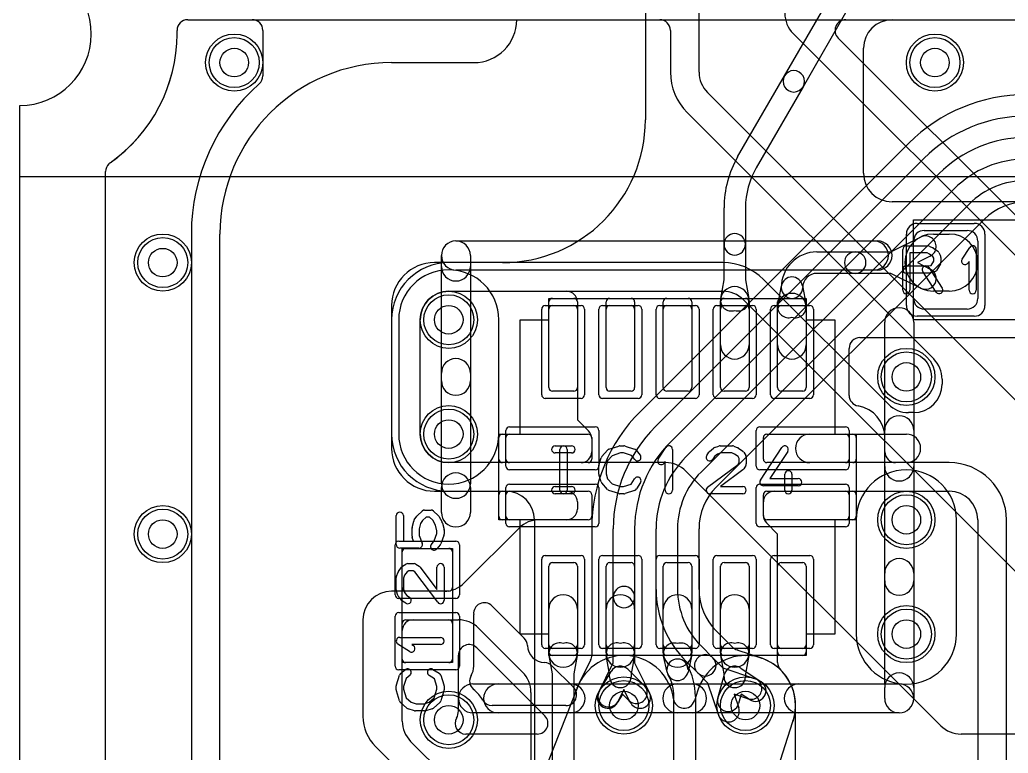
# Model space of a CAD drawing. Extents: x 0 to 20.5, y -0.9 to 20.
# Drawn here: x 0 to 6.91, y 10.47 to 15.6 of the extents above; entities that cross this region are included whole.
import ezdxf

# ---------------------------------------------------------------- set-up
doc = ezdxf.new("R2010")
doc.units = 0
for name, color, linetype in [('Hole', 1, 'CONTINUOUS'), ('L1', 3, 'CONTINUOUS'), ('L2', 3, 'CONTINUOUS'), ('L3', 3, 'CONTINUOUS'), ('L4', 3, 'CONTINUOUS'), ('MetalMask-A', 176, 'CONTINUOUS'), ('Outline', 7, 'CONTINUOUS'), ('PartsArea-A', 111, 'CONTINUOUS'), ('PartsArea-B', 111, 'CONTINUOUS'), ('PartsSilk-A', 221, 'CONTINUOUS'), ('Resist-A', 2, 'CONTINUOUS'), ('Resist-B', 2, 'CONTINUOUS'), ('Silk-A', 140, 'CONTINUOUS')]:
    doc.layers.add(name, color=color, linetype=linetype)

msp = doc.modelspace()

# ---------------------------------------------------------------- linework, layer by layer
at = {"layer": 'Hole'}
for centre in [(1.5, 15.3), (6.4, 15.3), (1, 13.9), (3, 13.5), (6.2, 13.1), (3, 12.7), (6.2, 12.1), (1, 12), (6.2, 11.3), (4.225, 10.8), (5.075, 10.8), (3, 10.7)]:
    msp.add_circle(centre, 0.1, dxfattribs=at)
at = {"layer": 'L1'}
for p, q in [((4.375, 16.02503), (4.375, 14.9)), ((5.34758, 15.20659), (5.66416, 15.75492)), ((5.79406, 15.67992), (5.47748, 15.13159)), ((1.175, 15.59996), (1.62503, 15.59996)), ((6.1, 15.59996), (18.825, 15.59996)), ((1.1, 15.5), (1.1, 15.52496)), ((1.7, 15.52499), (1.7, 15.20684)), ((5.9, 14.52504), (5.9, 15.39996)), ((2.6, 15.3), (3.175, 15.3)), ((5.02012, 14.6394), (5.34758, 15.20659)), ((5.47748, 15.13159), (5.15002, 14.5644)), ((0.6, 1), (0.6, 14.53823)), ((9.15073, 14.32504), (6.1, 14.32504)), ((4.925, 14.02827), (4.925, 14.28441)), ((5.075, 14.28441), (5.075, 14.02827)), ((6.325, 14.125), (6.625, 14.125)), ((1.19996, 14.1), (1.19996, 9.82004)), ((1.4, 9.82004), (1.4, 14.1)), ((6.09162, 13.975), (6.3, 14.07896)), ((6.25, 13.65), (6.25, 14.05)), ((6.38929, 14.1), (6.5, 14.1)), ((6.7, 14.05), (6.7, 13.65)), ((4.925, 13.77886), (4.925, 14.02827)), ((5.075, 14.02827), (5.075, 13.77886)), ((5.575, 13.975), (5.84214, 13.975)), ((5.84214, 13.975), (6.09162, 13.975)), ((3.375, 13.9), (2.9, 13.9)), ((6.36696, 13.94474), (6.27728, 13.9)), ((6.27728, 13.9), (6.36696, 13.85526)), ((5.84214, 13.825), (5.575, 13.825)), ((6.09162, 13.825), (5.84214, 13.825)), ((6.3, 13.72104), (6.09162, 13.825)), ((4.90161, 13.65), (4.925, 13.77886)), ((5.075, 13.77886), (5.09839, 13.65)), ((3, 13.7), (3.82503, 13.7)), ((5.30161, 13.60286), (5.32621, 13.73839)), ((5.47379, 13.73839), (5.49839, 13.60286)), ((6.5, 13.7), (6.38929, 13.7)), ((3.7, 13.025), (3.7, 13.625)), ((3.725, 13.65), (3.875, 13.65)), ((3.9, 13.62503), (3.9, 12.8)), ((3.9, 13.625), (3.9, 13.025)), ((4.1, 13.025), (4.1, 13.625)), ((4.125, 13.65), (4.275, 13.65)), ((4.3, 13.625), (4.3, 13.025)), ((4.5, 13.025), (4.5, 13.625)), ((4.525, 13.65), (4.675, 13.65)), ((4.7, 13.625), (4.7, 13.025)), ((4.9, 13.325), (4.9, 13.63214)), ((4.9, 13.025), (4.9, 13.625)), ((4.925, 13.65), (5.075, 13.65)), ((5.1, 13.63214), (5.1, 13.325)), ((5.1, 13.625), (5.1, 13.025)), ((5.3, 13.025), (5.3, 13.625)), ((5.325, 13.65), (5.475, 13.65)), ((5.5, 13.625), (5.5, 13.025)), ((2.6, 13.6), (2.6, 12.6)), ((5.3, 13.325), (5.3, 13.585)), ((5.5, 13.585), (5.5, 13.325)), ((6.625, 13.575), (6.325, 13.575)), ((2.8, 12.7), (2.8, 13.5)), ((5.87501, 13.37496), (7.33486, 13.37496)), ((5.80004, 12.97081), (5.80004, 13.29999)), ((3.875, 13), (3.725, 13)), ((4.275, 13), (4.125, 13)), ((4.675, 13), (4.525, 13)), ((5.075, 13), (4.925, 13)), ((5.475, 13), (5.325, 13)), ((3.9, 12.8), (3.97804, 12.72196)), ((3.35, 12.525), (3.35, 12.675)), ((3.375, 12.7), (3.975, 12.7)), ((4, 12.675), (4, 12.525)), ((4, 12.66895), (4, 12.57497)), ((5.2, 12.525), (5.2, 12.675)), ((5.225, 12.7), (5.825, 12.7)), ((5.525, 12.7), (6.2, 12.7)), ((5.85, 12.675), (5.85, 12.525)), ((6.05004, 12.57501), (6.05004, 12.675)), ((3.92503, 12.5), (3, 12.5)), ((3.975, 12.5), (3.375, 12.5)), ((5.825, 12.5), (5.225, 12.5)), ((6.2, 12.5), (5.525, 12.5)), ((6.49994, 12.50004), (6.12501, 12.50004)), ((2.9, 12.3), (3.82503, 12.3)), ((3.35, 12.125), (3.35, 12.275)), ((3.375, 12.3), (3.975, 12.3)), ((4, 12.275), (4, 12.125)), ((5.2, 12.125), (5.2, 12.275)), ((5.225, 12.3), (5.825, 12.3)), ((5.27497, 12.3), (6.5, 12.3)), ((5.85, 12.275), (5.85, 12.125)), ((3.9, 12.22503), (3.9, 12.17497)), ((5.2, 12.13105), (5.2, 12.22503)), ((3.975, 12.1), (3.375, 12.1)), ((3.82503, 12.1), (3.63284, 12.1)), ((5.825, 12.1), (5.225, 12.1)), ((6.7, 12.1), (6.7, 10.19083)), ((6.89966, 10.19138), (6.89998, 12.09993)), ((3.49142, 12.04142), (3.10858, 11.65858)), ((5.3, 12), (5.22196, 12.07804)), ((5.3, 11.10108), (5.3, 12)), ((2.7, 11.9), (3, 11.9)), ((2.675, 11.625), (2.675, 11.875)), ((3.025, 11.875), (3.025, 11.625)), ((3.7, 11.175), (3.7, 11.775)), ((3.725, 11.8), (3.875, 11.8)), ((3.9, 11.775), (3.9, 11.175)), ((4.1, 11.175), (4.1, 11.775)), ((4.125, 11.8), (4.275, 11.8)), ((4.3, 11.775), (4.3, 11.175)), ((4.5, 11.175), (4.5, 11.775)), ((4.525, 11.8), (4.675, 11.8)), ((4.7, 11.775), (4.7, 11.175)), ((4.9, 11.175), (4.9, 11.775)), ((4.925, 11.8), (5.075, 11.8)), ((5.1, 11.775), (5.1, 11.175)), ((5.3, 11.175), (5.3, 11.775)), ((5.325, 11.8), (5.475, 11.8)), ((5.5, 11.775), (5.5, 11.175)), ((2.96716, 11.6), (2.6, 11.6)), ((3, 11.6), (2.7, 11.6)), ((3.7, 11.16786), (3.7, 11.475)), ((3.9, 11.475), (3.9, 11.16786)), ((4.1, 11.16786), (4.1, 11.475)), ((4.3, 11.475), (4.3, 11.16786)), ((4.5, 11.16786), (4.5, 11.475)), ((4.7, 11.475), (4.7, 11.16786)), ((4.9, 11.16786), (4.9, 11.475)), ((5.1, 11.475), (5.1, 11.16786)), ((2.4, 11.4), (2.4, 10.72426)), ((2.675, 11.125), (2.675, 11.375)), ((2.7, 11.4), (3, 11.4)), ((2.74997, 11.39996), (3.06716, 11.39996)), ((3.025, 11.375), (3.025, 11.125)), ((3.20858, 11.34138), (3.51638, 11.03358)), ((2.675, 10.69074), (2.675, 11.32499)), ((3.725, 11.02114), (3.70161, 11.15)), ((3.875, 11.15), (3.725, 11.15)), ((3.89839, 11.15), (3.875, 11.02114)), ((4.125, 11.02114), (4.10161, 11.15)), ((4.275, 11.15), (4.125, 11.15)), ((4.29839, 11.15), (4.275, 11.02114)), ((4.52671, 11.03409), (4.50228, 11.14664)), ((4.675, 11.15), (4.525, 11.15)), ((4.69772, 11.14664), (4.67329, 11.03409)), ((4.925, 11.02114), (4.90161, 11.15)), ((5.075, 11.15), (4.925, 11.15)), ((5.09839, 11.15), (5.075, 11.02114)), ((5.475, 11.15), (5.325, 11.15)), ((3, 11.1), (2.7, 11.1)), ((4.675, 11.05), (4.66496, 11.08749)), ((5.04153, 11.06245), (5.18575, 10.96654)), ((3.725, 10.25), (3.725, 11.02114)), ((3.875, 11.02114), (3.875, 10.25)), ((4.05394, 10.90363), (4.13585, 11.03885)), ((4.125, 11), (4.125, 11.02114)), ((4.25261, 11.05344), (4.36529, 10.94254)), ((4.275, 11.02114), (4.275, 11)), ((4.53505, 11.01249), (4.525, 11.05)), ((4.88205, 10.85265), (4.92764, 11.01974)), ((4.925, 11), (4.925, 11.02114)), ((5.075, 11.02114), (5.075, 11)), ((3.57496, 10.89216), (3.57496, 10.25)), ((4.215, 10.88), (4.18224, 10.82591)), ((4.26007, 10.83564), (4.215, 10.88)), ((4.575, 10.3), (4.575, 10.86339)), ((4.725, 10.86339), (4.725, 10.3)), ((5.045, 10.88), (5.02677, 10.81317)), ((5.10269, 10.84164), (5.045, 10.88)), ((5.42504, 9.75284), (5.42504, 10.8)), ((2.48787, 10.51213), (3.11213, 9.88787)), ((3.25358, 10.02932), (2.73358, 10.54932))]:
    msp.add_line(p, q, dxfattribs=at)
for centre in [(1.5, 15.3), (6.4, 15.3), (1, 13.9), (3, 13.5), (6.2, 13.1), (3, 12.7), (6.2, 12.1), (1, 12), (6.2, 11.3), (4.225, 10.8), (5.075, 10.8), (3, 10.7)]:
    msp.add_circle(centre, 0.2, dxfattribs=at)
for centre, radius, start, end in [((1.175, 15.52496), 0.075, 90, 180), ((1.62503, 15.52499), 0.07497, 0, 90), ((3.175, 15.6), 0.3, -90, 0), ((6.1, 15.39996), 0.2, 90, 180), ((0, 15.5), 1.1, -54.98306, 0), ((2.6, 14.1), 1.2, 90, 180), ((5.41253, 15.16909), 0.075, -30.000728, 150.000553), ((2.6, 14.1), 1.40004, 131.375722, 180), ((1.62503, 15.20684), 0.07497, -48.628585, 0), ((5.41253, 15.16909), 0.075, 149.999272, -30.000409), ((3.375, 14.9), 1, -90, 0), ((0.67501, 14.53823), 0.07501, 135, 180), ((0.67498, 14.53826), 0.07497, 125.729575, 135), ((5.635, 14.28441), 0.71, 150.000778, 180), ((5.635, 14.28441), 0.56, 150.001181, 180), ((6.1, 14.52504), 0.2, 180, -90), ((5, 14.02827), 0.075, 0, 180), ((6.325, 14.05), 0.075, 90, 180), ((6.625, 14.05), 0.075, 0, 90), ((6.38929, 13.9), 0.2, 90, -90), ((6.33348, 14.01185), 0.075, -63.486197, 116.514938), ((6.5, 13.9), 0.2, -90, 90), ((5, 14.02827), 0.075, 180, 0), ((5.575, 13.725), 0.25, 90, 180), ((5.84214, 13.9), 0.075, 90, -90), ((5.84214, 13.9), 0.075, -90, 90), ((2.9, 13.6), 0.3, 90, 180), ((5.575, 13.725), 0.1, 90, 180), ((6.33348, 13.78815), 0.075, -116.513803, 63.485062), ((5.4, 13.725), 0.075, 10.28503, 169.71497), ((3, 13.5), 0.2, 90, 180), ((3.82503, 13.62503), 0.07497, 0, 90), ((5, 13.63214), 0.1, 0, 180), ((5.4, 13.725), 0.075, 180, 0), ((3.725, 13.625), 0.025, 90, 180), ((3.875, 13.625), 0.025, 0, 90), ((4.125, 13.625), 0.025, 90, 180), ((4.275, 13.625), 0.025, 0, 90), ((4.525, 13.625), 0.025, 90, 180), ((4.675, 13.625), 0.025, 0, 90), ((4.925, 13.625), 0.025, 90, 180), ((4.9754, 13.63661), 0.075, 169.71497, -70.852364), ((5.0246, 13.63661), 0.075, -109.147636, 10.287733), ((5.075, 13.625), 0.025, 0, 90), ((5.4, 13.585), 0.1, 0, 180), ((5.325, 13.625), 0.025, 90, 180), ((5.475, 13.625), 0.025, 0, 90), ((6.325, 13.65), 0.075, 180, -90), ((6.625, 13.65), 0.075, -90, 0), ((5.3754, 13.58947), 0.075, 169.71497, -70.852364), ((5.4246, 13.58947), 0.075, -109.147636, 10.287733), ((5.87501, 13.29999), 0.07497, 90, 180), ((5, 13.325), 0.1, 180, 0), ((5.4, 13.325), 0.1, 180, 0), ((3.725, 13.025), 0.025, 180, -90), ((3.875, 13.025), 0.025, -90, 0), ((4.125, 13.025), 0.025, 180, -90), ((4.275, 13.025), 0.025, -90, 0), ((4.525, 13.025), 0.025, 180, -90), ((4.675, 13.025), 0.025, -90, 0), ((4.925, 13.025), 0.025, 180, -90), ((5.075, 13.025), 0.025, -90, 0), ((5.325, 13.025), 0.025, 180, -90), ((5.475, 13.025), 0.025, -90, 0), ((5.87501, 12.97081), 0.07497, 180, -99.598017), ((5.825, 12.675), 0.22504, 0, 80.404992), ((3.92503, 12.66895), 0.07497, 0, 45), ((3, 12.7), 0.2, 180, -90), ((3.375, 12.675), 0.025, 90, 180), ((3.975, 12.675), 0.025, 0, 90), ((5.225, 12.675), 0.025, 90, 180), ((5.525, 12.6), 0.1, 90, -90), ((5.825, 12.675), 0.025, 0, 90), ((6.2, 12.6), 0.1, -90, 90), ((2.9, 12.6), 0.3, 180, -90), ((3.375, 12.525), 0.025, 180, -90), ((3.92503, 12.57497), 0.07497, -90, 0), ((3.975, 12.525), 0.025, -90, 0), ((5.225, 12.525), 0.025, 180, -90), ((5.825, 12.525), 0.025, -90, 0), ((6.12501, 12.57501), 0.07497, 180, -90), ((6.49994, 12.1), 0.40004, -0.009679, 90), ((3.375, 12.275), 0.025, 90, 180), ((3.82503, 12.22503), 0.07497, 0, 90), ((3.975, 12.275), 0.025, 0, 90), ((5.27497, 12.22503), 0.07497, 90, 180), ((5.225, 12.275), 0.025, 90, 180), ((5.825, 12.275), 0.025, 0, 90), ((6.5, 12.1), 0.2, 0, 90), ((3.82503, 12.17497), 0.07497, -90, 0), ((3.375, 12.125), 0.025, 180, -90), ((3.63284, 11.9), 0.2, 90, 135), ((3.975, 12.125), 0.025, -90, 0), ((5.27497, 12.13105), 0.07497, 180, -135), ((5.225, 12.125), 0.025, 180, -90), ((5.825, 12.125), 0.025, -90, 0), ((2.7, 11.875), 0.025, 90, 180), ((3, 11.875), 0.025, 0, 90), ((3.725, 11.775), 0.025, 90, 180), ((3.875, 11.775), 0.025, 0, 90), ((4.125, 11.775), 0.025, 90, 180), ((4.275, 11.775), 0.025, 0, 90), ((4.525, 11.775), 0.025, 90, 180), ((4.675, 11.775), 0.025, 0, 90), ((4.925, 11.775), 0.025, 90, 180), ((5.075, 11.775), 0.025, 0, 90), ((5.325, 11.775), 0.025, 90, 180), ((5.475, 11.775), 0.025, 0, 90), ((2.7, 11.625), 0.025, 180, -90), ((2.96716, 11.8), 0.2, -90, -45), ((3, 11.625), 0.025, -90, 0), ((2.6, 11.4), 0.2, 90, 180), ((3.8, 11.475), 0.1, 0, 180), ((4.2, 11.475), 0.1, 0, 180), ((4.6, 11.475), 0.1, 0, 180), ((5, 11.475), 0.1, 0, 180), ((2.7, 11.375), 0.025, 90, 180), ((2.74997, 11.32499), 0.07497, 90, 180), ((3, 11.375), 0.025, 0, 90), ((3.06716, 11.19996), 0.2, 45, 90), ((3.7754, 11.16339), 0.075, 70.852364, -169.712267), ((3.8246, 11.16339), 0.075, -10.28503, 109.147636), ((4.1754, 11.16339), 0.075, 70.852364, -169.712267), ((4.2246, 11.16339), 0.075, -10.28503, 109.147636), ((4.57557, 11.16255), 0.075, 70.990083, -167.753403), ((4.62443, 11.16255), 0.075, -12.247895, 109.009917), ((4.9754, 11.16339), 0.075, 70.852364, -169.712267), ((5.0246, 11.16339), 0.075, -10.28503, 109.147636), ((3.725, 11.175), 0.025, 180, -90), ((3.8, 11.16786), 0.1, 180, 0), ((3.875, 11.175), 0.025, -90, 0), ((4.125, 11.175), 0.025, 180, -90), ((4.2, 11.16786), 0.1, 180, 0), ((4.275, 11.175), 0.025, -90, 0), ((4.525, 11.175), 0.025, 180, -90), ((4.6, 11.16786), 0.1, 180, 0), ((4.675, 11.175), 0.025, -90, 0), ((4.925, 11.175), 0.025, 180, -90), ((5, 11.16786), 0.1, 180, 0), ((5.075, 11.175), 0.025, -90, 0), ((5.325, 11.175), 0.025, 180, -90), ((5.475, 11.175), 0.025, -90, 0), ((2.7, 11.125), 0.025, 180, -90), ((3, 11.125), 0.025, -90, 0), ((4.2, 10.99999), 0.075, 45.453776, 148.793871), ((4.6, 11.05), 0.075, 0, 180), ((4.27678, 10.86339), 0.44822, 0, 29.998517), ((5, 11), 0.075, 56.375617, 164.740861), ((5.37497, 11.10108), 0.07497, 180, -134.891915), ((3.37496, 10.89216), 0.2, 0, 45), ((4.2, 11), 0.075, 180, 0), ((4.6, 11.05), 0.075, -167.752105, -12.247895), ((4.27678, 10.86339), 0.29822, 0, 29.997961), ((5, 11), 0.075, 180, 0), ((5.075, 10.8), 0.35004, 0, 45.105325), ((4.31268, 10.88909), 0.075, -134.546224, 45.456142), ((5.14422, 10.90409), 0.075, -123.624383, 56.375075), ((4.11809, 10.86477), 0.075, 148.793871, -31.205536), ((4.95441, 10.83291), 0.075, 164.740861, -15.261502), ((2.7, 10.72426), 0.3, 180, -135), ((2.875, 10.69074), 0.2, 180, -135)]:
    msp.add_arc(centre, radius, start, end, dxfattribs=at)
at = {"layer": 'L2'}
for p, q in [((1.175, 15.59996), (18.825, 15.59996)), ((1.1, 15.5), (1.1, 15.52496)), ((0.6, 1), (0.6, 14.53823)), ((2.64996, 13.5), (2.64996, 12.7)), ((3.35004, 12.7), (3.35004, 13.5)), ((5.84996, 12.1), (5.84996, 11.3)), ((6.55004, 11.3), (6.55004, 12.1)), ((3.897, 10.92236), (3.62455, 10.22889)), ((4.74175, 10.90708), (4.71779, 10.8326)), ((5.18325, 9.99289), (5.40701, 10.68904))]:
    msp.add_line(p, q, dxfattribs=at)
for centre in [(1.5, 15.3), (6.4, 15.3), (1, 13.9), (6.2, 13.1), (1, 12), (3, 10.7)]:
    msp.add_circle(centre, 0.2, dxfattribs=at)
for centre, radius, start, end in [((1.175, 15.52496), 0.075, 90, 180), ((0, 15.5), 1.1, -54.937828, 0), ((0.675, 14.53823), 0.075, 135, 180), ((0.67498, 14.53824), 0.07498, 125.057123, 134.994596), ((3, 13.5), 0.35004, 0, 180), ((3, 12.7), 0.35004, 180, 0), ((6.2, 12.1), 0.35004, 0, 180), ((6.2, 11.3), 0.35004, 180, 0), ((4.22499, 10.79998), 0.35005, 7.516442, 159.221729), ((5.075, 10.8), 0.35004, 89.998363, 162.183616), ((5.07502, 10.8), 0.35004, -18.364035, 90.001637), ((3.82761, 10.95075), 0.07497, -22.251274, -20.772501), ((4.67038, 10.93004), 0.07497, -17.83318, -17.818629), ((4.64639, 10.85557), 0.075, -172.492184, -18.437365), ((4.64642, 10.85556), 0.07497, -18.437366, -17.83318), ((5.47838, 10.6661), 0.07497, 161.635139, 162.181371)]:
    msp.add_arc(centre, radius, start, end, dxfattribs=at)
at = {"layer": 'L3'}
for p, q in [((1.175, 15.59996), (10.58137, 15.59996)), ((1.1, 15.5), (1.1, 15.52496)), ((6.21701, 14.73527), (4.33973, 12.85799)), ((4.44582, 12.7519), (6.32311, 14.62917)), ((0.6, 1), (0.6, 14.53823)), ((6.42917, 14.52311), (4.55189, 12.64583)), ((4.65795, 12.53976), (6.53525, 14.41704)), ((6.64132, 14.31098), (4.76402, 12.43369)), ((4.87011, 12.3276), (6.74741, 14.20488)), ((2.64996, 13.5), (2.64996, 12.7)), ((3.35004, 12.7), (3.35004, 13.5)), ((5.84996, 12.1), (5.84996, 11.3)), ((6.55004, 11.3), (6.55004, 12.1)), ((3.99996, 12.03771), (3.99996, 11.15068)), ((4.15, 11.55885), (4.15, 12.03771)), ((4.3, 12.03771), (4.3, 11.55885)), ((4.45, 11.61302), (4.45, 12.0377)), ((4.6, 12.0377), (4.6, 11.61302)), ((4.75004, 11.61303), (4.75004, 12.0377)), ((4.15, 11.09766), (4.15, 11.55885)), ((4.3, 11.55885), (4.3, 11.09766)), ((4.98617, 11.20709), (4.87012, 11.32314)), ((4.76402, 11.21704), (4.84703, 11.13402)), ((4.84703, 11.13402), (4.91754, 11.06351)), ((5.02452, 11.18595), (5.01588, 11.18884)), ((5.18233, 11.13321), (5.02458, 11.18593)), ((5.18598, 11.13198), (5.18509, 11.13228)), ((3.99207, 11.11721), (3.91367, 10.96007)), ((4.04604, 10.88929), (4.15, 11.09766)), ((4.3, 11.09766), (4.40396, 10.88929)), ((4.74097, 11.02796), (4.65795, 11.11098)), ((4.91754, 11.06351), (5.13841, 10.98968)), ((4.81148, 10.95745), (4.74097, 11.02796)), ((3.897, 10.92236), (3.62455, 10.22889)), ((4.88532, 10.73659), (4.81148, 10.95745)), ((4.225, 10.912), (4.18026, 10.82233)), ((4.26974, 10.82233), (4.225, 10.912)), ((5.09085, 10.84742), (4.99581, 10.87919)), ((4.99581, 10.87919), (5.02758, 10.78415)), ((5.18325, 9.99289), (5.4067, 10.68808))]:
    msp.add_line(p, q, dxfattribs=at)
for centre in [(1.5, 15.3), (6.4, 15.3), (1, 13.9), (6.2, 13.1), (1, 12), (4.225, 10.8), (5.075, 10.8), (3, 10.7)]:
    msp.add_circle(centre, 0.2, dxfattribs=at)
for centre, radius, start, end in [((1.175, 15.52496), 0.075, 90, 180), ((0, 15.5), 1.1, -54.937828, 0), ((7.03729, 13.915), 1.16004, 90, 135.000349), ((7.03729, 13.915), 1.01, 90, 135.000401), ((7.03729, 13.915), 0.86, 90, 135.000471), ((0.675, 14.53823), 0.075, 135, 180), ((0.67498, 14.53824), 0.07498, 125.057123, 134.994596), ((7.0373, 13.915), 0.71, 90, 135.000571), ((7.0373, 13.915), 0.56, 90, 135), ((7.0373, 13.915), 0.40996, 90, 135.000988), ((3, 13.5), 0.35004, 0, 180), ((5.16, 12.03771), 1.16004, 134.999651, 180), ((5.16, 12.03772), 1.01, 135, -179.999433), ((3, 12.7), 0.35004, 180, 0), ((5.16, 12.03772), 0.86, 135, -179.999334), ((5.16, 12.03771), 0.71, 135, -179.999193), ((6.2, 12.1), 0.35004, 0, 180), ((5.16, 12.03771), 0.56, 135, -179.998977), ((5.16002, 12.03772), 0.40998, 135.002965, -179.997205), ((4.225, 11.55885), 0.075, 0, 180), ((5.16, 11.61302), 0.71, 180, -135.000571), ((5.16, 11.61302), 0.56, 180, -135), ((5.16, 11.61303), 0.40996, 180, -134.999012), ((4.225, 11.55885), 0.075, 180, 0), ((6.2, 11.3), 0.35004, 180, 0), ((5.03918, 11.2601), 0.07497, -135, -108.106277), ((3.92499, 11.15068), 0.07497, -26.517199, 0), ((4.794, 11.08099), 0.075, 45, -134.99898), ((4.794, 11.08099), 0.075, -135, 45), ((5.04834, 11.25703), 0.07497, -108.526792, -108.478454), ((5.20765, 11.20377), 0.07497, -109.740196, -107.514061), ((5.20993, 11.20302), 0.07497, -108.630711, -108.517117), ((5.11465, 10.91854), 0.22504, 71.380676, 71.482929), ((5.21216, 11.20224), 0.07497, -110.015754, -108.558207), ((5.07498, 10.79996), 0.35006, -18.25431, 71.11216), ((3.82761, 10.95075), 0.07497, -22.251274, -19.754583), ((4.22501, 10.79999), 0.35008, 153.038969, 159.006436), ((3.84659, 10.99354), 0.07497, -27.682726, -26.517199), ((5.11463, 10.91855), 0.075, -108.485681, 71.516599), ((4.11315, 10.85581), 0.075, 153.486197, -26.515959), ((4.33685, 10.85581), 0.075, -153.486197, 26.515959), ((4.95645, 10.76037), 0.075, -161.514319, 18.486295), ((5.47838, 10.66611), 0.07497, 161.168714, 162.959639)]:
    msp.add_arc(centre, radius, start, end, dxfattribs=at)
at = {"layer": 'L4'}
for p, q in [((4.75, 15.23284), (4.75, 16.1)), ((1.175, 15.59996), (4.47496, 15.59996)), ((5.77615, 15.59996), (18.825, 15.59996)), ((1.1, 15.5), (1.1, 15.52496)), ((4.54996, 15.52496), (4.54996, 15.23284)), ((5.40858, 15.50356), (8.44142, 12.47071)), ((7.43642, 13.75862), (5.72312, 15.47193)), ((7.24142, 12.65858), (4.80858, 15.09142)), ((4.66713, 14.94997), (6.39142, 13.22568)), ((0.6, 1), (0.6, 14.53823)), ((4.91716, 13.90004), (3, 13.90004)), ((6.07432, 12.90858), (5.20003, 13.78287)), ((3, 13.7), (4.91716, 13.7)), ((5.05858, 13.64142), (7.04142, 11.65858)), ((2.59996, 13.5), (2.59996, 12.7)), ((2.8, 12.7), (2.8, 13.5)), ((6.45, 13.08426), (6.45, 13.05)), ((6.25, 12.85), (6.21574, 12.85)), ((4.51716, 12.5), (3, 12.5)), ((6.44142, 10.65858), (4.65858, 12.44142)), ((3, 12.29996), (3.39996, 12.29996)), ((3.59996, 12.09996), (3.59996, 10.1)), ((8.82426, 10.6), (6.58284, 10.6))]:
    msp.add_line(p, q, dxfattribs=at)
for centre in [(1.5, 15.3), (6.4, 15.3), (1, 13.9), (3, 13.5), (6.2, 13.1), (3, 12.7), (6.2, 12.1), (1, 12), (6.2, 11.3), (4.225, 10.8), (5.075, 10.8), (3, 10.7)]:
    msp.add_circle(centre, 0.2, dxfattribs=at)
for centre, radius, start, end in [((5.55, 15.64498), 0.2, 180, -135), ((1.175, 15.52496), 0.075, 90, 180), ((4.47496, 15.52496), 0.075, 0, 90), ((5.77615, 15.52496), 0.075, 90, -135), ((0, 15.5), 1.1, -54.937828, 0), ((4.95, 15.23284), 0.40004, 180, -135), ((4.95, 15.23284), 0.2, 180, -135), ((0.675, 14.53823), 0.075, 135, 180), ((0.67498, 14.53824), 0.07498, 125.057123, 134.994596), ((3, 13.5), 0.40004, 90, 180), ((4.91716, 13.5), 0.40004, 45, 90), ((3, 13.5), 0.2, 90, 180), ((4.91716, 13.5), 0.2, 45, 90), ((6.25, 13.08426), 0.2, 0, 45), ((6.25, 13.05), 0.2, -90, 0), ((6.21574, 13.05), 0.2, -135, -90), ((3, 12.7), 0.40004, 180, -90), ((3, 12.7), 0.2, 180, -90), ((4.51716, 12.3), 0.2, 45, 90), ((3.39996, 12.09996), 0.2, 0, 90), ((6.58284, 10.8), 0.2, -135, -90)]:
    msp.add_arc(centre, radius, start, end, dxfattribs=at)
at = {"layer": 'MetalMask-A'}
for p, q in [((6.325, 14.125), (6.625, 14.125)), ((6.25, 13.65), (6.25, 14.05)), ((6.7, 14.05), (6.7, 13.65)), ((3.7, 13.025), (3.7, 13.575)), ((3.725, 13.6), (3.875, 13.6)), ((3.9, 13.575), (3.9, 13.025)), ((4.1, 13.025), (4.1, 13.575)), ((4.125, 13.6), (4.275, 13.6)), ((4.3, 13.575), (4.3, 13.025)), ((4.5, 13.025), (4.5, 13.575)), ((4.525, 13.6), (4.675, 13.6)), ((4.7, 13.575), (4.7, 13.025)), ((4.9, 13.025), (4.9, 13.575)), ((4.925, 13.6), (5.075, 13.6)), ((5.1, 13.575), (5.1, 13.025)), ((5.3, 13.025), (5.3, 13.575)), ((5.325, 13.6), (5.475, 13.6)), ((5.5, 13.575), (5.5, 13.025)), ((6.625, 13.575), (6.325, 13.575)), ((3.875, 13), (3.725, 13)), ((4.275, 13), (4.125, 13)), ((4.675, 13), (4.525, 13)), ((5.075, 13), (4.925, 13)), ((5.475, 13), (5.325, 13)), ((3.4, 12.525), (3.4, 12.675)), ((3.425, 12.7), (3.975, 12.7)), ((4, 12.675), (4, 12.525)), ((5.2, 12.525), (5.2, 12.675)), ((5.225, 12.7), (5.775, 12.7)), ((5.8, 12.675), (5.8, 12.525)), ((3.975, 12.5), (3.425, 12.5)), ((5.775, 12.5), (5.225, 12.5)), ((3.4, 12.125), (3.4, 12.275)), ((3.425, 12.3), (3.975, 12.3)), ((4, 12.275), (4, 12.125)), ((5.2, 12.125), (5.2, 12.275)), ((5.225, 12.3), (5.775, 12.3)), ((5.8, 12.275), (5.8, 12.125)), ((3.975, 12.1), (3.425, 12.1)), ((5.775, 12.1), (5.225, 12.1)), ((2.7, 11.9), (3, 11.9)), ((2.675, 11.625), (2.675, 11.875)), ((3.025, 11.875), (3.025, 11.625)), ((3.7, 11.225), (3.7, 11.775)), ((3.725, 11.8), (3.875, 11.8)), ((3.9, 11.775), (3.9, 11.225)), ((4.1, 11.225), (4.1, 11.775)), ((4.125, 11.8), (4.275, 11.8)), ((4.3, 11.775), (4.3, 11.225)), ((4.5, 11.225), (4.5, 11.775)), ((4.525, 11.8), (4.675, 11.8)), ((4.7, 11.775), (4.7, 11.225)), ((4.9, 11.225), (4.9, 11.775)), ((4.925, 11.8), (5.075, 11.8)), ((5.1, 11.775), (5.1, 11.225)), ((5.3, 11.225), (5.3, 11.775)), ((5.325, 11.8), (5.475, 11.8)), ((5.5, 11.775), (5.5, 11.225)), ((3, 11.6), (2.7, 11.6)), ((2.675, 11.125), (2.675, 11.375)), ((2.7, 11.4), (3, 11.4)), ((3.025, 11.375), (3.025, 11.125)), ((3.875, 11.2), (3.725, 11.2)), ((4.275, 11.2), (4.125, 11.2)), ((4.675, 11.2), (4.525, 11.2)), ((5.075, 11.2), (4.925, 11.2)), ((5.475, 11.2), (5.325, 11.2)), ((3, 11.1), (2.7, 11.1))]:
    msp.add_line(p, q, dxfattribs=at)
for centre, radius, start, end in [((6.325, 14.05), 0.075, 90, 180), ((6.625, 14.05), 0.075, 0, 90), ((6.325, 13.65), 0.075, 180, -90), ((6.625, 13.65), 0.075, -90, 0), ((3.725, 13.575), 0.025, 90, 180), ((3.875, 13.575), 0.025, 0, 90), ((4.125, 13.575), 0.025, 90, 180), ((4.275, 13.575), 0.025, 0, 90), ((4.525, 13.575), 0.025, 90, 180), ((4.675, 13.575), 0.025, 0, 90), ((4.925, 13.575), 0.025, 90, 180), ((5.075, 13.575), 0.025, 0, 90), ((5.325, 13.575), 0.025, 90, 180), ((5.475, 13.575), 0.025, 0, 90), ((3.725, 13.025), 0.025, 180, -90), ((3.875, 13.025), 0.025, -90, 0), ((4.125, 13.025), 0.025, 180, -90), ((4.275, 13.025), 0.025, -90, 0), ((4.525, 13.025), 0.025, 180, -90), ((4.675, 13.025), 0.025, -90, 0), ((4.925, 13.025), 0.025, 180, -90), ((5.075, 13.025), 0.025, -90, 0), ((5.325, 13.025), 0.025, 180, -90), ((5.475, 13.025), 0.025, -90, 0), ((3.425, 12.675), 0.025, 90, 180), ((3.975, 12.675), 0.025, 0, 90), ((5.225, 12.675), 0.025, 90, 180), ((5.775, 12.675), 0.025, 0, 90), ((3.425, 12.525), 0.025, 180, -90), ((3.975, 12.525), 0.025, -90, 0), ((5.225, 12.525), 0.025, 180, -90), ((5.775, 12.525), 0.025, -90, 0), ((3.425, 12.275), 0.025, 90, 180), ((3.975, 12.275), 0.025, 0, 90), ((5.225, 12.275), 0.025, 90, 180), ((5.775, 12.275), 0.025, 0, 90), ((3.425, 12.125), 0.025, 180, -90), ((3.975, 12.125), 0.025, -90, 0), ((5.225, 12.125), 0.025, 180, -90), ((5.775, 12.125), 0.025, -90, 0), ((2.7, 11.875), 0.025, 90, 180), ((3, 11.875), 0.025, 0, 90), ((3.725, 11.775), 0.025, 90, 180), ((3.875, 11.775), 0.025, 0, 90), ((4.125, 11.775), 0.025, 90, 180), ((4.275, 11.775), 0.025, 0, 90), ((4.525, 11.775), 0.025, 90, 180), ((4.675, 11.775), 0.025, 0, 90), ((4.925, 11.775), 0.025, 90, 180), ((5.075, 11.775), 0.025, 0, 90), ((5.325, 11.775), 0.025, 90, 180), ((5.475, 11.775), 0.025, 0, 90), ((2.7, 11.625), 0.025, 180, -90), ((3, 11.625), 0.025, -90, 0), ((2.7, 11.375), 0.025, 90, 180), ((3, 11.375), 0.025, 0, 90), ((3.725, 11.225), 0.025, 180, -90), ((3.875, 11.225), 0.025, -90, 0), ((4.125, 11.225), 0.025, 180, -90), ((4.275, 11.225), 0.025, -90, 0), ((4.525, 11.225), 0.025, 180, -90), ((4.675, 11.225), 0.025, -90, 0), ((4.925, 11.225), 0.025, 180, -90), ((5.075, 11.225), 0.025, -90, 0), ((5.325, 11.225), 0.025, 180, -90), ((5.475, 11.225), 0.025, -90, 0), ((2.7, 11.125), 0.025, 180, -90), ((3, 11.125), 0.025, -90, 0)]:
    msp.add_arc(centre, radius, start, end, dxfattribs=at)
at = {"layer": 'Outline'}
msp.add_line((0, 1), (0, 15), dxfattribs=at)
msp.add_arc((0, 15.5), 0.5, -90, 90, dxfattribs=at)
at = {"layer": 'PartsArea-A'}
for p, q in [((0, 14.5), (0, 15)), ((20, 14.5), (0, 14.5)), ((6.25, 13.5), (6.25, 14.2)), ((6.25, 14.2), (7.55, 14.2)), ((3.7, 13.5), (3.7, 13.65)), ((3.7, 13.65), (5.5, 13.65)), ((5.5, 13.65), (5.5, 13.5)), ((3.5, 12.7), (3.5, 13.5)), ((3.5, 13.5), (3.7, 13.5)), ((5.5, 13.5), (5.7, 13.5)), ((5.7, 13.5), (5.7, 12.7)), ((7.55, 13.5), (6.25, 13.5)), ((3.35, 12.1), (3.35, 12.7)), ((3.35, 12.7), (3.5, 12.7)), ((5.7, 12.7), (5.85, 12.7)), ((5.85, 12.7), (5.85, 12.1)), ((3.5, 12.1), (3.35, 12.1)), ((3.5, 11.3), (3.5, 12.1)), ((5.85, 12.1), (5.7, 12.1)), ((5.7, 12.1), (5.7, 11.3)), ((2.675, 11.1), (2.675, 11.9)), ((2.675, 11.9), (3.025, 11.9)), ((3.025, 11.9), (3.025, 11.1)), ((3.7, 11.3), (3.5, 11.3)), ((3.7, 11.15), (3.7, 11.3)), ((5.7, 11.3), (5.5, 11.3)), ((5.5, 11.3), (5.5, 11.15)), ((5.5, 11.15), (3.7, 11.15)), ((3.025, 11.1), (2.675, 11.1))]:
    msp.add_line(p, q, dxfattribs=at)
msp.add_arc((0, 15.5), 0.5, -90, 90, dxfattribs=at)
at = {"layer": 'PartsArea-B'}
for p, q in [((0, 14.5), (0, 15)), ((20, 14.5), (0, 14.5))]:
    msp.add_line(p, q, dxfattribs=at)
msp.add_arc((0, 15.5), 0.5, -90, 90, dxfattribs=at)
at = {"layer": 'PartsSilk-A'}
for p, q in [((3.05, 14.0516), (5.9734, 14.0516)), ((6.175, 13.70741), (6.175, 13.99259)), ((6.2, 14.01759), (6.35, 14.01759)), ((6.3447, 13.96759), (6.225, 13.96759)), ((6.225, 13.96759), (6.225, 13.70741)), ((6.36243, 13.95971), (6.3447, 13.96759)), ((6.36015, 14.01544), (6.38515, 14.00433)), ((6.3897, 14.0017), (6.42026, 13.97948)), ((6.42792, 13.97044), (6.43903, 13.94822)), ((6.59013, 13.9247), (6.64291, 14.00618)), ((6.68889, 13.99259), (6.68889, 13.70741)), ((2.9484, 12.35205), (2.9484, 13.95)), ((3.1516, 13.95), (3.1516, 12.35205)), ((6.38593, 13.94263), (6.36243, 13.95971)), ((6.37292, 13.88087), (6.39167, 13.91087)), ((6.39167, 13.93114), (6.38593, 13.94263)), ((6.39167, 13.91087), (6.39167, 13.93114)), ((6.44167, 13.93704), (6.44167, 13.9037)), ((6.63889, 13.90801), (6.63209, 13.89752)), ((6.63889, 13.70741), (6.63889, 13.90801)), ((5.9734, 13.8484), (3.05, 13.8484)), ((6.2, 13.87685), (6.35783, 13.87685)), ((6.36111, 13.82685), (6.2, 13.82685)), ((6.40964, 13.69373), (6.31519, 13.83817)), ((6.35703, 13.86553), (6.45148, 13.72109)), ((6.35783, 13.87685), (6.37292, 13.88087)), ((6.39533, 13.8351), (6.36755, 13.82769)), ((6.43787, 13.89045), (6.41009, 13.84601)), ((6.0484, 10.9516), (6.0484, 13.48237)), ((6.2516, 13.48237), (6.2516, 10.85)), ((3.74444, 12.61759), (3.85833, 12.61759)), ((3.77778, 12.30741), (3.77778, 12.59259)), ((3.82778, 12.59259), (3.82778, 12.30741)), ((4.07008, 12.54239), (4.10897, 12.58683)), ((4.12016, 12.59418), (4.1896, 12.6164)), ((4.19722, 12.61759), (4.225, 12.61759)), ((4.2329, 12.61631), (4.29957, 12.59409)), ((4.31088, 12.58637), (4.33865, 12.55304)), ((4.46513, 12.5247), (4.51791, 12.60618)), ((4.56389, 12.59259), (4.56389, 12.30741)), ((4.82327, 12.57878), (4.85105, 12.601)), ((4.85813, 12.60497), (4.88868, 12.61608)), ((4.89722, 12.61759), (4.98333, 12.61759)), ((4.99261, 12.6158), (5.02039, 12.60469)), ((5.02581, 12.6017), (5.05637, 12.57948)), ((5.17907, 12.37663), (5.32907, 12.60626)), ((3.85833, 12.56759), (3.74444, 12.56759)), ((4.05114, 12.48894), (4.06503, 12.53339)), ((4.11118, 12.51344), (4.1, 12.47766)), ((4.14202, 12.54868), (4.11118, 12.51344)), ((4.20112, 12.56759), (4.14202, 12.54868)), ((4.22094, 12.56759), (4.20112, 12.56759)), ((4.27702, 12.5489), (4.22094, 12.56759)), ((4.30023, 12.52104), (4.27702, 12.5489)), ((4.8038, 12.55029), (4.81769, 12.57251)), ((4.85783, 12.5424), (4.8462, 12.52379)), ((4.87908, 12.55939), (4.85783, 12.5424)), ((4.90162, 12.56759), (4.87908, 12.55939)), ((4.97852, 12.56759), (4.90162, 12.56759)), ((4.99893, 12.55943), (4.97852, 12.56759)), ((5.02304, 12.54189), (4.99893, 12.55943)), ((5.03056, 12.52987), (5.02304, 12.54189)), ((5.03056, 12.49976), (5.03056, 12.52987)), ((5.06287, 12.57251), (5.07676, 12.55029)), ((5.08056, 12.53704), (5.08056, 12.49259)), ((5.37093, 12.57892), (5.24619, 12.38796)), ((4.05, 12.41852), (4.05, 12.48148)), ((4.1, 12.47766), (4.1, 12.42234)), ((4.51389, 12.50801), (4.50709, 12.49752)), ((4.51389, 12.30741), (4.51389, 12.50801)), ((4.80997, 12.32739), (5.02293, 12.48756)), ((5.0567, 12.45039), (4.89983, 12.33241)), ((5.02293, 12.48756), (5.03056, 12.49976)), ((5.07676, 12.47934), (5.06287, 12.45712)), ((4.06503, 12.36661), (4.05114, 12.41106)), ((4.1, 12.42234), (4.11118, 12.38656)), ((4.11118, 12.38656), (4.14202, 12.35132)), ((4.27523, 12.3505), (4.29824, 12.38732)), ((5.24619, 12.38796), (5.44444, 12.38796)), ((5.35, 12.30741), (5.35, 12.41852)), ((5.4, 12.41852), (5.4, 12.30741)), ((3.74444, 12.33241), (3.85833, 12.33241)), ((4.10897, 12.31317), (4.07008, 12.35761)), ((4.1896, 12.2836), (4.12016, 12.30582)), ((4.14202, 12.35132), (4.20112, 12.33241)), ((4.20112, 12.33241), (4.22094, 12.33241)), ((4.22094, 12.33241), (4.27523, 12.3505)), ((4.29957, 12.30591), (4.2329, 12.28369)), ((4.34064, 12.36082), (4.31287, 12.31638)), ((4.89983, 12.33241), (5.05556, 12.33241)), ((5.44444, 12.33796), (5.2, 12.33796)), ((3.85833, 12.28241), (3.74444, 12.28241)), ((4.225, 12.28241), (4.19722, 12.28241)), ((5.05556, 12.28241), (4.825, 12.28241)), ((2.83148, 12.16806), (2.87593, 12.16806)), ((2.63241, 11.92639), (2.63241, 12.12917)), ((2.68241, 12.12917), (2.68241, 11.95139)), ((2.75883, 12.09859), (2.77735, 12.12637)), ((2.78125, 12.13093), (2.81458, 12.16149)), ((2.84121, 12.11806), (2.81727, 12.09612)), ((2.8662, 12.11806), (2.84121, 12.11806)), ((2.88921, 12.09696), (2.8662, 12.11806)), ((2.90797, 12.06178), (2.88921, 12.09696)), ((2.89283, 12.16149), (2.92616, 12.13093)), ((2.93132, 12.12426), (2.95354, 12.08259)), ((2.74352, 11.98472), (2.74352, 12.04028)), ((2.74427, 12.04634), (2.75538, 12.09078)), ((2.80283, 12.07446), (2.79352, 12.0372)), ((2.79352, 12.0372), (2.79352, 11.98932)), ((2.81727, 12.09612), (2.80283, 12.07446)), ((2.91759, 12.02331), (2.90797, 12.06178)), ((2.95573, 12.07689), (2.96684, 12.03245)), ((2.75446, 11.95139), (2.74516, 11.97582)), ((2.79352, 11.98932), (2.8141, 11.93529)), ((2.8984, 11.95284), (2.91759, 12.00321)), ((2.91759, 12.00321), (2.91759, 12.02331)), ((2.96595, 11.98971), (2.94373, 11.93138)), ((2.96759, 12.02639), (2.96759, 11.99861)), ((2.79074, 11.90139), (2.65741, 11.90139)), ((2.68241, 11.95139), (2.75446, 11.95139)), ((2.87863, 11.92812), (2.8984, 11.95284)), ((2.93989, 11.92466), (2.91767, 11.89688)), ((2.6483, 11.73831), (2.67052, 11.76887)), ((2.67749, 11.77537), (2.69971, 11.78926)), ((2.71296, 11.79306), (2.75741, 11.79306)), ((2.77066, 11.78926), (2.79288, 11.77537)), ((2.79961, 11.7692), (2.91759, 11.61233)), ((2.91759, 11.61233), (2.91759, 11.76806)), ((2.96759, 11.76806), (2.96759, 11.5375)), ((2.63241, 11.60972), (2.63241, 11.69583)), ((2.6342, 11.70511), (2.64531, 11.73289)), ((2.69057, 11.71143), (2.68241, 11.69102)), ((2.68241, 11.69102), (2.68241, 11.61412)), ((2.70811, 11.73554), (2.69057, 11.71143)), ((2.72013, 11.74306), (2.70811, 11.73554)), ((2.75024, 11.74306), (2.72013, 11.74306)), ((2.76244, 11.73543), (2.75024, 11.74306)), ((2.92261, 11.52247), (2.76244, 11.73543)), ((2.68241, 11.61412), (2.69061, 11.59158)), ((2.64503, 11.57063), (2.63392, 11.60118)), ((2.67122, 11.53577), (2.649, 11.56355)), ((2.69061, 11.59158), (2.7076, 11.57033)), ((2.7076, 11.57033), (2.72621, 11.5587)), ((2.69971, 11.5163), (2.67749, 11.53019)), ((2.65741, 11.27639), (2.94259, 11.27639)), ((2.7253, 11.17763), (2.64382, 11.23041)), ((2.94259, 11.22639), (2.74199, 11.22639)), ((2.74199, 11.22639), (2.75248, 11.21959)), ((3.19618, 11.20382), (3.67197, 10.72803)), ((3.06759, 10.7625), (3.06759, 11.15134)), ((2.63369, 10.9454), (2.65591, 11.01207)), ((2.66363, 11.02338), (2.69696, 11.05115)), ((2.72896, 11.01273), (2.7011, 10.98952)), ((2.8995, 10.98773), (2.86268, 11.01074)), ((2.88918, 11.05314), (2.93362, 11.02537)), ((2.94409, 11.01207), (2.96631, 10.9454)), ((2.63241, 10.90972), (2.63241, 10.9375)), ((2.7011, 10.98952), (2.68241, 10.93344)), ((2.68241, 10.93344), (2.68241, 10.91362)), ((2.91759, 10.93344), (2.8995, 10.98773)), ((2.91759, 10.91362), (2.91759, 10.93344)), ((2.96759, 10.9375), (2.96759, 10.90972)), ((3.16919, 10.9516), (6.0484, 10.9516)), ((2.65582, 10.83266), (2.6336, 10.9021)), ((2.68241, 10.91362), (2.70132, 10.85452)), ((2.70132, 10.85452), (2.73656, 10.82368)), ((2.86344, 10.82368), (2.89868, 10.85452)), ((2.89868, 10.85452), (2.91759, 10.91362)), ((2.9664, 10.9021), (2.94418, 10.83266)), ((2.70761, 10.78258), (2.66317, 10.82147)), ((2.73656, 10.82368), (2.77234, 10.8125)), ((2.77234, 10.8125), (2.82766, 10.8125)), ((2.82766, 10.8125), (2.86344, 10.82368)), ((2.93683, 10.82147), (2.89239, 10.78258)), ((2.76106, 10.76364), (2.71661, 10.77753)), ((2.83148, 10.7625), (2.76852, 10.7625)), ((2.88339, 10.77753), (2.83894, 10.76364)), ((6.15, 10.7484), (3.16919, 10.7484)), ((3.61893, 10.6), (3.11914, 10.6))]:
    msp.add_line(p, q, dxfattribs=at)
for centre, radius, start, end in [((3.05, 13.95), 0.1016, 90, -90), ((3.05, 13.95), 0.1016, 0, 180), ((5.9734, 13.95), 0.1016, -90, 90), ((6.2, 13.99259), 0.025, 90, 180), ((6.35, 13.99259), 0.025, 66.049145, 90), ((6.375, 13.98148), 0.025, 53.982737, 66.039637), ((6.40556, 13.95926), 0.025, 26.565051, 53.979316), ((6.66389, 13.99259), 0.025, 0, 147.066193), ((6.41667, 13.9037), 0.025, -32.005383, 0), ((6.41667, 13.93704), 0.025, 0, 26.565051), ((6.61111, 13.91111), 0.025, 147.066457, -32.933807), ((6.2, 13.85185), 0.025, 90, -90), ((6.33611, 13.85185), 0.025, 33.181463, -146.819137), ((6.36111, 13.85185), 0.025, -90, -75.064732), ((6.38889, 13.85926), 0.025, -75.074487, -32.010019), ((6.2, 13.70741), 0.025, 180, 0), ((6.43056, 13.70741), 0.025, -146.818537, 33.180863), ((6.66389, 13.70741), 0.025, 180, 0), ((6.15, 13.48237), 0.1016, 0, 180), ((3.74444, 12.59259), 0.025, 90, -90), ((3.80278, 12.59259), 0.025, 0, 180), ((3.85833, 12.59259), 0.025, -90, 90), ((4.12778, 12.57037), 0.025, 107.746418, 138.811918), ((4.19722, 12.59259), 0.025, 90, 107.746418), ((4.225, 12.59259), 0.025, 71.579545, 90), ((4.29167, 12.57037), 0.025, 39.790899, 71.579545), ((4.53889, 12.59259), 0.025, 0, 147.066193), ((4.86667, 12.58148), 0.025, 109.97919, 128.654777), ((4.89722, 12.59259), 0.025, 90, 109.984612), ((4.98333, 12.59259), 0.025, 68.207103, 90), ((5.01111, 12.58148), 0.025, 53.982737, 68.202147), ((5.35, 12.59259), 0.025, -33.149737, 146.846436), ((4.08889, 12.52593), 0.025, 138.811918, 162.637772), ((4.31944, 12.53704), 0.025, -140.209101, 39.800498), ((4.48611, 12.51111), 0.025, 147.066457, -32.933807), ((4.825, 12.53704), 0.025, 147.994617, -32.010019), ((4.83889, 12.55926), 0.025, 128.666967, 147.989981), ((5.04167, 12.55926), 0.025, 32.005383, 53.979316), ((5.05556, 12.53704), 0.025, 0, 32.010019), ((4.075, 12.48148), 0.025, 162.637772, 180), ((5.04167, 12.47037), 0.025, -53.047603, -32.010019), ((5.05556, 12.49259), 0.025, -32.005383, 0), ((5.375, 12.41852), 0.025, 0, 180), ((4.075, 12.41852), 0.025, 180, -162.637772), ((4.31944, 12.37407), 0.025, -32.005383, 147.999253), ((5.2, 12.36296), 0.025, 146.850263, -90), ((5.44444, 12.36296), 0.025, -90, 90), ((3.05, 12.35205), 0.1016, 180, 0), ((3.74444, 12.30741), 0.025, 90, -90), ((3.80278, 12.30741), 0.025, 180, 0), ((3.85833, 12.30741), 0.025, -90, 90), ((4.08889, 12.37407), 0.025, -162.637772, -138.811918), ((4.12778, 12.32963), 0.025, -138.811918, -107.746418), ((4.29167, 12.32963), 0.025, -71.579545, -32.005383), ((4.53889, 12.30741), 0.025, 180, 0), ((4.825, 12.30741), 0.025, 126.952397, -90), ((5.05556, 12.30741), 0.025, -90, 90), ((5.375, 12.30741), 0.025, 180, 0), ((4.19722, 12.30741), 0.025, -107.746418, -90), ((4.225, 12.30741), 0.025, -90, -71.579545), ((2.83148, 12.14306), 0.025, 90, 132.517452), ((2.87593, 12.14306), 0.025, 47.4797, 90), ((2.65741, 12.12917), 0.025, 0, 180), ((2.77963, 12.08472), 0.025, 146.303576, 165.963757), ((2.79815, 12.1125), 0.025, 132.5203, 146.309933), ((2.90926, 12.1125), 0.025, 28.061701, 47.482548), ((2.76852, 12.04028), 0.025, 165.969316, 180), ((2.93148, 12.07083), 0.025, 14.030684, 28.068205), ((2.94259, 12.02639), 0.025, 0, 14.036243), ((2.76852, 11.98472), 0.025, 180, -159.146359), ((2.94259, 11.99861), 0.025, -20.856498, 0), ((2.65741, 11.92639), 0.025, 180, -90), ((2.79074, 11.92639), 0.025, -90, 20.856498), ((2.89815, 11.9125), 0.025, 141.333033, -38.654777), ((2.92037, 11.94028), 0.025, -38.666967, -20.853641), ((2.69074, 11.75417), 0.025, 122.005383, 143.979316), ((2.71296, 11.76806), 0.025, 90, 122.010019), ((2.75741, 11.76806), 0.025, 57.994617, 90), ((2.77963, 11.75417), 0.025, 36.952397, 57.989981), ((2.94259, 11.76806), 0.025, 0, 180), ((2.65741, 11.69583), 0.025, 158.207103, 180), ((2.66852, 11.72361), 0.025, 143.982737, 158.202147), ((2.65741, 11.60972), 0.025, 180, -160.015388), ((2.66852, 11.57917), 0.025, -160.02081, -141.345223), ((2.71296, 11.5375), 0.025, -122.005383, 57.989981), ((2.69074, 11.55139), 0.025, -141.333033, -122.010019), ((2.94259, 11.5375), 0.025, -143.047603, 0), ((2.65741, 11.25139), 0.025, 90, -122.933807), ((2.94259, 11.25139), 0.025, -90, 90), ((2.73889, 11.19861), 0.025, -122.933543, 57.066193), ((3.14259, 11.15134), 0.075, 45.005402, 180), ((3.14315, 11.15079), 0.075, 45, 45.605024), ((2.67963, 11.00417), 0.025, 129.790899, 161.579545), ((2.71296, 11.03194), 0.025, -50.209101, 129.800498), ((2.87593, 11.03194), 0.025, 57.994617, -122.000747), ((2.92037, 11.00417), 0.025, 18.420455, 57.994617), ((2.65741, 10.9375), 0.025, 161.579545, 180), ((2.94259, 10.9375), 0.025, 0, 18.420455), ((3.16919, 10.85), 0.1016, 90, -90), ((2.65741, 10.90972), 0.025, 180, -162.253582), ((2.94259, 10.90972), 0.025, -17.746418, 0), ((2.67963, 10.84028), 0.025, -162.253582, -131.188082), ((2.92037, 10.84028), 0.025, -48.811918, -17.746418), ((6.15, 10.85), 0.1016, -90, 0), ((2.72407, 10.80139), 0.025, -131.188082, -107.362228), ((2.76852, 10.7875), 0.025, -107.362228, -90), ((2.83148, 10.7875), 0.025, -90, -72.637772), ((2.87593, 10.80139), 0.025, -72.637772, -48.811918), ((2.96759, 10.7625), 0.1, -30.000728, 0), ((3.61894, 10.675), 0.075, -90.007639, 45), ((3.11914, 10.675), 0.075, 149.999272, -90)]:
    msp.add_arc(centre, radius, start, end, dxfattribs=at)
at = {"layer": 'Resist-A'}
for p, q in [((6.275, 14.175), (6.675, 14.175)), ((6.2, 13.6), (6.2, 14.1)), ((6.75, 14.1), (6.75, 13.6)), ((3.65, 12.975), (3.65, 13.575)), ((3.675, 13.6), (3.925, 13.6)), ((3.95, 13.575), (3.95, 12.975)), ((4.05, 12.975), (4.05, 13.575)), ((4.075, 13.6), (4.325, 13.6)), ((4.35, 13.575), (4.35, 12.975)), ((4.45, 12.975), (4.45, 13.575)), ((4.475, 13.6), (4.725, 13.6)), ((4.75, 13.575), (4.75, 12.975)), ((4.85, 12.975), (4.85, 13.575)), ((4.875, 13.6), (5.125, 13.6)), ((5.15, 13.575), (5.15, 12.975)), ((5.25, 12.975), (5.25, 13.575)), ((5.275, 13.6), (5.525, 13.6)), ((5.55, 13.575), (5.55, 12.975)), ((6.675, 13.525), (6.275, 13.525)), ((3.925, 12.95), (3.675, 12.95)), ((4.325, 12.95), (4.075, 12.95)), ((4.725, 12.95), (4.475, 12.95)), ((5.125, 12.95), (4.875, 12.95)), ((5.525, 12.95), (5.275, 12.95)), ((3.4, 12.475), (3.4, 12.725)), ((3.425, 12.75), (4.025, 12.75)), ((4.05, 12.725), (4.05, 12.475)), ((5.15, 12.475), (5.15, 12.725)), ((5.175, 12.75), (5.775, 12.75)), ((5.8, 12.725), (5.8, 12.475)), ((4.025, 12.45), (3.425, 12.45)), ((5.775, 12.45), (5.175, 12.45)), ((3.4, 12.075), (3.4, 12.325)), ((3.425, 12.35), (4.025, 12.35)), ((4.05, 12.325), (4.05, 12.075)), ((5.15, 12.075), (5.15, 12.325)), ((5.175, 12.35), (5.775, 12.35)), ((5.8, 12.325), (5.8, 12.075)), ((4.025, 12.05), (3.425, 12.05)), ((5.775, 12.05), (5.175, 12.05)), ((2.625, 11.575), (2.625, 11.925)), ((2.65, 11.95), (3.05, 11.95)), ((3.075, 11.925), (3.075, 11.575)), ((3.65, 11.225), (3.65, 11.825)), ((3.675, 11.85), (3.925, 11.85)), ((3.95, 11.825), (3.95, 11.225)), ((4.05, 11.225), (4.05, 11.825)), ((4.075, 11.85), (4.325, 11.85)), ((4.35, 11.825), (4.35, 11.225)), ((4.45, 11.225), (4.45, 11.825)), ((4.475, 11.85), (4.725, 11.85)), ((4.75, 11.825), (4.75, 11.225)), ((4.85, 11.225), (4.85, 11.825)), ((4.875, 11.85), (5.125, 11.85)), ((5.15, 11.825), (5.15, 11.225)), ((5.25, 11.225), (5.25, 11.825)), ((5.275, 11.85), (5.525, 11.85)), ((5.55, 11.825), (5.55, 11.225)), ((3.05, 11.55), (2.65, 11.55)), ((2.625, 11.075), (2.625, 11.425)), ((2.65, 11.45), (3.05, 11.45)), ((3.075, 11.425), (3.075, 11.075)), ((3.925, 11.2), (3.675, 11.2)), ((4.325, 11.2), (4.075, 11.2)), ((4.725, 11.2), (4.475, 11.2)), ((5.125, 11.2), (4.875, 11.2)), ((5.525, 11.2), (5.275, 11.2)), ((3.05, 11.05), (2.65, 11.05))]:
    msp.add_line(p, q, dxfattribs=at)
for centre in [(1.5, 15.3), (6.4, 15.3), (1, 13.9), (3, 13.5), (6.2, 13.1), (3, 12.7), (6.2, 12.1), (1, 12), (6.2, 11.3), (4.225, 10.8), (5.075, 10.8), (3, 10.7)]:
    msp.add_circle(centre, 0.175, dxfattribs=at)
for centre, radius, start, end in [((6.275, 14.1), 0.075, 90, 180), ((6.675, 14.1), 0.075, 0, 90), ((3.675, 13.575), 0.025, 90, 180), ((3.925, 13.575), 0.025, 0, 90), ((4.075, 13.575), 0.025, 90, 180), ((4.325, 13.575), 0.025, 0, 90), ((4.475, 13.575), 0.025, 90, 180), ((4.725, 13.575), 0.025, 0, 90), ((4.875, 13.575), 0.025, 90, 180), ((5.125, 13.575), 0.025, 0, 90), ((5.275, 13.575), 0.025, 90, 180), ((5.525, 13.575), 0.025, 0, 90), ((6.275, 13.6), 0.075, 180, -90), ((6.675, 13.6), 0.075, -90, 0), ((3.675, 12.975), 0.025, 180, -90), ((3.925, 12.975), 0.025, -90, 0), ((4.075, 12.975), 0.025, 180, -90), ((4.325, 12.975), 0.025, -90, 0), ((4.475, 12.975), 0.025, 180, -90), ((4.725, 12.975), 0.025, -90, 0), ((4.875, 12.975), 0.025, 180, -90), ((5.125, 12.975), 0.025, -90, 0), ((5.275, 12.975), 0.025, 180, -90), ((5.525, 12.975), 0.025, -90, 0), ((3.425, 12.725), 0.025, 90, 180), ((4.025, 12.725), 0.025, 0, 90), ((5.175, 12.725), 0.025, 90, 180), ((5.775, 12.725), 0.025, 0, 90), ((3.425, 12.475), 0.025, 180, -90), ((4.025, 12.475), 0.025, -90, 0), ((5.175, 12.475), 0.025, 180, -90), ((5.775, 12.475), 0.025, -90, 0), ((3.425, 12.325), 0.025, 90, 180), ((4.025, 12.325), 0.025, 0, 90), ((5.175, 12.325), 0.025, 90, 180), ((5.775, 12.325), 0.025, 0, 90), ((3.425, 12.075), 0.025, 180, -90), ((4.025, 12.075), 0.025, -90, 0), ((5.175, 12.075), 0.025, 180, -90), ((5.775, 12.075), 0.025, -90, 0), ((2.65, 11.925), 0.025, 90, 180), ((3.05, 11.925), 0.025, 0, 90), ((3.675, 11.825), 0.025, 90, 180), ((3.925, 11.825), 0.025, 0, 90), ((4.075, 11.825), 0.025, 90, 180), ((4.325, 11.825), 0.025, 0, 90), ((4.475, 11.825), 0.025, 90, 180), ((4.725, 11.825), 0.025, 0, 90), ((4.875, 11.825), 0.025, 90, 180), ((5.125, 11.825), 0.025, 0, 90), ((5.275, 11.825), 0.025, 90, 180), ((5.525, 11.825), 0.025, 0, 90), ((2.65, 11.575), 0.025, 180, -90), ((3.05, 11.575), 0.025, -90, 0), ((2.65, 11.425), 0.025, 90, 180), ((3.05, 11.425), 0.025, 0, 90), ((3.675, 11.225), 0.025, 180, -90), ((3.925, 11.225), 0.025, -90, 0), ((4.075, 11.225), 0.025, 180, -90), ((4.325, 11.225), 0.025, -90, 0), ((4.475, 11.225), 0.025, 180, -90), ((4.725, 11.225), 0.025, -90, 0), ((4.875, 11.225), 0.025, 180, -90), ((5.125, 11.225), 0.025, -90, 0), ((5.275, 11.225), 0.025, 180, -90), ((5.525, 11.225), 0.025, -90, 0), ((2.65, 11.075), 0.025, 180, -90), ((3.05, 11.075), 0.025, -90, 0)]:
    msp.add_arc(centre, radius, start, end, dxfattribs=at)
at = {"layer": 'Resist-B'}
for centre in [(1.5, 15.3), (6.4, 15.3), (1, 13.9), (3, 13.5), (6.2, 13.1), (3, 12.7), (6.2, 12.1), (1, 12), (6.2, 11.3), (4.225, 10.8), (5.075, 10.8), (3, 10.7)]:
    msp.add_circle(centre, 0.175, dxfattribs=at)
at = {"layer": 'Silk-A'}
for p, q in [((3.05, 14.0516), (5.9984, 14.0516)), ((2.9484, 13.87327), (2.9484, 13.95)), ((3.1516, 13.95), (3.1516, 13.87327)), ((5.9984, 13.8484), (3.05, 13.8484)), ((2.9484, 13.07327), (2.9484, 13.12673)), ((3.1516, 13.12673), (3.1516, 13.07327)), ((6.0484, 12.47327), (6.0484, 12.72673)), ((6.2516, 12.72673), (6.2516, 12.47327)), ((2.9484, 12.1516), (2.9484, 12.32673)), ((3.1516, 12.32673), (3.1516, 12.1516)), ((6.0484, 11.67327), (6.0484, 11.72673)), ((6.2516, 11.72673), (6.2516, 11.67327)), ((3.30203, 11.49797), (3.52812, 11.27188)), ((3.175, 11.075), (3.175, 11.425)), ((3.72188, 11.07812), (3.87197, 10.92803)), ((3.34544, 10.9516), (3.85173, 10.9516)), ((4.59827, 10.9516), (4.70173, 10.9516)), ((5.44827, 10.9516), (6.15, 10.9516)), ((6.0484, 10.85), (6.0484, 10.92673)), ((6.2516, 10.92673), (6.2516, 10.85)), ((3.81893, 10.8), (3.30311, 10.8)), ((3.85173, 10.7484), (3.34544, 10.7484)), ((4.70173, 10.7484), (4.59827, 10.7484)), ((6.15, 10.7484), (5.44827, 10.7484))]:
    msp.add_line(p, q, dxfattribs=at)
for centre, radius, start, end in [((3.05, 13.95), 0.1016, 90, -90), ((3.05, 13.95), 0.1016, 0, 180), ((5.9984, 13.95), 0.1016, -90, 90), ((3.05, 13.87327), 0.1016, 180, 0), ((3.05, 13.12673), 0.1016, 0, 180), ((3.05, 13.07327), 0.1016, 180, 0), ((6.15, 12.72673), 0.1016, 0, 180), ((6.15, 12.47327), 0.1016, 180, 0), ((3.05, 12.32673), 0.1016, 0, 180), ((3.05, 12.1516), 0.1016, 180, 0), ((6.15, 11.72673), 0.1016, 0, 180), ((6.15, 11.67327), 0.1016, 180, 0), ((3.249, 11.44494), 0.075, 45, -174.26052), ((3.04999, 11.42501), 0.12501, -0.004583, 5.706489), ((3.47509, 11.21885), 0.075, 1.765093, 45), ((3.67499, 11.22499), 0.125, -178.244164, -91.755836), ((3.05, 11.075), 0.125, -31.032146, 0), ((3.66885, 11.02509), 0.075, 45, 88.234907), ((3.22105, 10.97136), 0.075, 148.48859, -129.166858), ((6.15, 10.92673), 0.1016, 0, 180), ((3.34544, 10.85), 0.1016, 90, -90), ((3.81894, 10.875), 0.075, -90.007639, 45), ((3.85173, 10.85), 0.1016, -90, 90), ((4.59827, 10.85), 0.1016, 90, -90), ((4.70173, 10.85), 0.1016, -90, 90), ((5.44827, 10.85), 0.1016, 90, -90), ((6.15, 10.85), 0.1016, -90, 90), ((3, 10.7), 0.275, 29.999686, 50.83388), ((3.30311, 10.875), 0.075, -149.999272, -90), ((6.15, 10.85), 0.1016, 180, 0)]:
    msp.add_arc(centre, radius, start, end, dxfattribs=at)

doc.saveas('drawing.dxf')
